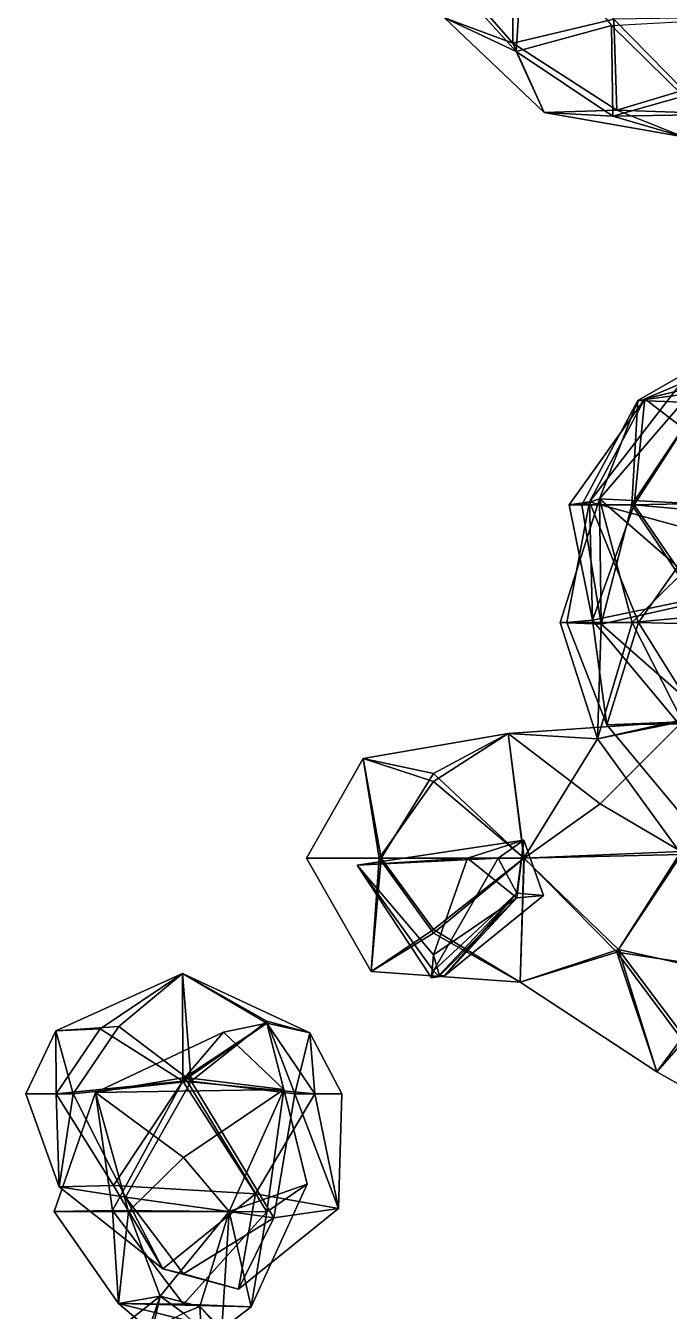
# Model space of a CAD drawing. Extents: x 290083 to 295691, y 4553739 to 4561622.
# Drawn here: x 293285.8 to 293383.1, y 4558678 to 4558872.5 of the extents above; entities that cross this region are included whole.
import ezdxf

# ---------------------------------------------------------------- set-up
doc = ezdxf.new("R2010")
doc.units = 0
doc.layers.add('Au_ppm_Pref_-_0_3', color=7, linetype='CONTINUOUS')

msp = doc.modelspace()

# ---------------------------------------------------------------- linework, layer by layer
at = {"layer": 'Au_ppm_Pref_-_0_3'}
for points in [[(293361.24, 4558888.89, 1727.63), (293359.9, 4558868.54, 1722.81), (293343.81, 4558886.37, 1723.29)], [(293344.55, 4558886.88, 1709.76), (293359.4, 4558869.83, 1710.55), (293359.52, 4558889.24, 1704.23)], [(293359.4, 4558869.83, 1710.55), (293374.66, 4558873.47, 1705.26), (293359.52, 4558889.24, 1704.23)], [(293361.24, 4558888.89, 1727.63), (293374.35, 4558872.49, 1727.12), (293359.9, 4558868.54, 1722.81)], [(293349.1, 4558873.67, 1716.79), (293359.4, 4558869.83, 1710.55), (293344.55, 4558886.88, 1709.76)], [(293343.81, 4558886.37, 1723.29), (293359.9, 4558868.54, 1722.81), (293349.1, 4558873.67, 1716.79)], [(293349.1, 4558873.67, 1716.79), (293359.9, 4558868.54, 1722.81), (293364.16, 4558859.32, 1716.46)], [(293349.1, 4558873.67, 1716.79), (293364.16, 4558859.32, 1716.46), (293359.4, 4558869.83, 1710.55)], [(293374.66, 4558873.47, 1705.26), (293359.4, 4558869.83, 1710.55), (293375.11, 4558859.67, 1711.42)], [(293396.96, 4558873.75, 1727.24), (293385.22, 4558861.82, 1725.56), (293374.35, 4558872.49, 1727.12)], [(293398.82, 4558873.79, 1705.32), (293374.66, 4558873.47, 1705.26), (293385.22, 4558862.72, 1707.67)], [(293375.11, 4558859.67, 1711.42), (293385.22, 4558862.72, 1707.67), (293374.66, 4558873.47, 1705.26)], [(293374.55, 4558858.75, 1721.56), (293359.9, 4558868.54, 1722.81), (293374.35, 4558872.49, 1727.12)], [(293374.35, 4558872.49, 1727.12), (293385.22, 4558861.82, 1725.56), (293374.55, 4558858.75, 1721.56)], [(293375.11, 4558859.67, 1711.42), (293359.4, 4558869.83, 1710.55), (293364.16, 4558859.32, 1716.46)], [(293364.16, 4558859.32, 1716.46), (293359.9, 4558868.54, 1722.81), (293374.55, 4558858.75, 1721.56)], [(293398.6, 4558859.18, 1721.94), (293374.55, 4558858.75, 1721.56), (293385.22, 4558861.82, 1725.56)], [(293375.11, 4558859.67, 1711.42), (293395.53, 4558858.99, 1711.29), (293385.22, 4558862.72, 1707.67)], [(293364.16, 4558859.32, 1716.46), (293385.19, 4558855.63, 1716.41), (293375.11, 4558859.67, 1711.42)], [(293364.16, 4558859.32, 1716.46), (293374.55, 4558858.75, 1721.56), (293385.19, 4558855.63, 1716.41)], [(293374.55, 4558858.75, 1721.56), (293398.6, 4558859.18, 1721.94), (293385.19, 4558855.63, 1716.41)], [(293385.19, 4558855.63, 1716.41), (293395.53, 4558858.99, 1711.29), (293375.11, 4558859.67, 1711.42)], [(293386.21, 4558816.82, 1894.05), (293378.31, 4558815.78, 1888.71), (293395.81, 4558825.8, 1888.55)], [(293395.81, 4558825.8, 1888.55), (293378.31, 4558815.78, 1888.71), (293387.66, 4558815.41, 1884.73)], [(293397.93, 4558820.42, 1865.91), (293385.22, 4558811.53, 1868.79), (293379.39, 4558816.01, 1864.95)], [(293379.39, 4558816.01, 1864.95), (293384.77, 4558818.3, 1859.03), (293397.93, 4558820.42, 1865.91)], [(293371.02, 4558800.45, 1859), (293384.77, 4558818.3, 1859.03), (293379.39, 4558816.01, 1864.95)], [(293371.02, 4558800.45, 1859), (293387.97, 4558795.79, 1855.78), (293384.77, 4558818.3, 1859.03)], [(293390.52, 4558800.01, 1898.08), (293372.5, 4558800.87, 1894.59), (293386.21, 4558816.82, 1894.05)], [(293386.21, 4558816.82, 1894.05), (293372.5, 4558800.87, 1894.59), (293378.31, 4558815.78, 1888.71)], [(293377.73, 4558800.01, 1868.48), (293367.91, 4558800.01, 1864.95), (293379.39, 4558816.01, 1864.95)], [(293367.91, 4558800.01, 1864.95), (293371.02, 4558800.45, 1859), (293379.39, 4558816.01, 1864.95)], [(293378.31, 4558815.78, 1888.71), (293372.5, 4558800.87, 1894.59), (293369.83, 4558800.01, 1888.71)], [(293378.31, 4558815.78, 1888.71), (293369.83, 4558800.01, 1888.71), (293377.41, 4558800.01, 1885.03)], [(293378.31, 4558815.78, 1888.71), (293377.41, 4558800.01, 1885.03), (293387.66, 4558815.41, 1884.73)], [(293387.66, 4558815.41, 1884.73), (293377.41, 4558800.01, 1885.03), (293395.76, 4558800.33, 1882.07)], [(293377.73, 4558800.01, 1868.48), (293379.39, 4558816.01, 1864.95), (293385.22, 4558811.53, 1868.79)], [(293377.73, 4558800.01, 1868.48), (293385.22, 4558811.53, 1868.79), (293397.84, 4558798.18, 1868.8)], [(293366.56, 4558782.19, 1894.64), (293372.5, 4558800.87, 1894.59), (293377.46, 4558782.19, 1898.3)], [(293372.77, 4558781.95, 1889.19), (293372.5, 4558800.87, 1894.59), (293366.56, 4558782.19, 1894.64)], [(293369.83, 4558800.01, 1888.71), (293372.5, 4558800.87, 1894.59), (293372.77, 4558781.95, 1889.19)], [(293377.46, 4558782.19, 1898.3), (293372.5, 4558800.87, 1894.59), (293385.22, 4558789.84, 1897.19)], [(293372.5, 4558800.87, 1894.59), (293390.52, 4558800.01, 1898.08), (293385.22, 4558789.84, 1897.19)], [(293371.02, 4558800.45, 1859), (293371.47, 4558782.53, 1865.1), (293367.57, 4558782.19, 1859.01)], [(293378.4, 4558782.19, 1855.79), (293371.02, 4558800.45, 1859), (293367.57, 4558782.19, 1859.01)], [(293371.02, 4558800.45, 1859), (293367.91, 4558800.01, 1864.95), (293371.47, 4558782.53, 1865.1)], [(293377.73, 4558800.01, 1868.48), (293371.47, 4558782.53, 1865.1), (293367.91, 4558800.01, 1864.95)], [(293369.83, 4558800.01, 1888.71), (293372.77, 4558781.95, 1889.19), (293377.41, 4558800.01, 1885.03)], [(293387.97, 4558795.79, 1855.78), (293371.02, 4558800.45, 1859), (293378.4, 4558782.19, 1855.79)], [(293377.73, 4558800.01, 1868.48), (293387.41, 4558785.88, 1868.63), (293371.47, 4558782.53, 1865.1)], [(293372.77, 4558781.95, 1889.19), (293387.27, 4558785.2, 1884.74), (293377.41, 4558800.01, 1885.03)], [(293377.41, 4558800.01, 1885.03), (293387.27, 4558785.2, 1884.74), (293395.76, 4558800.33, 1882.07)], [(293377.73, 4558800.01, 1868.48), (293397.84, 4558798.18, 1868.8), (293387.41, 4558785.88, 1868.63)], [(293387.97, 4558795.79, 1855.78), (293378.4, 4558782.19, 1855.79), (293397.8, 4558781.67, 1855.47)], [(293397.79, 4558784.09, 1898.13), (293377.46, 4558782.19, 1898.3), (293385.22, 4558789.84, 1897.19)], [(293384.49, 4558766.87, 1864.63), (293371.47, 4558782.53, 1865.1), (293387.41, 4558785.88, 1868.63)], [(293372.77, 4558781.95, 1889.19), (293388.33, 4558768.22, 1890.1), (293387.27, 4558785.2, 1884.74)], [(293397.79, 4558784.09, 1898.13), (293385.07, 4558767.21, 1901.36), (293377.46, 4558782.19, 1898.3)], [(293366.56, 4558782.19, 1894.64), (293377.46, 4558782.19, 1898.3), (293372.23, 4558764.61, 1894.58)], [(293372.77, 4558781.95, 1889.19), (293366.56, 4558782.19, 1894.64), (293372.23, 4558764.61, 1894.58)], [(293367.57, 4558782.19, 1859.01), (293371.47, 4558782.53, 1865.1), (293373.64, 4558766.73, 1859.66)], [(293367.57, 4558782.19, 1859.01), (293373.64, 4558766.73, 1859.66), (293378.4, 4558782.19, 1855.79)], [(293371.47, 4558782.53, 1865.1), (293384.49, 4558766.87, 1864.63), (293373.64, 4558766.73, 1859.66)], [(293377.46, 4558782.19, 1898.3), (293385.07, 4558767.21, 1901.36), (293372.23, 4558764.61, 1894.58)], [(293372.23, 4558764.61, 1894.58), (293388.33, 4558768.22, 1890.1), (293372.77, 4558781.95, 1889.19)], [(293373.64, 4558766.73, 1859.66), (293387.75, 4558767.26, 1855.22), (293378.4, 4558782.19, 1855.79)], [(293397.8, 4558781.67, 1855.47), (293378.4, 4558782.19, 1855.79), (293387.75, 4558767.26, 1855.22)], [(293384.9, 4558747.1, 1894.69), (293388.33, 4558768.22, 1890.1), (293372.23, 4558764.61, 1894.58)], [(293358.71, 4558765.41, 1900.48), (293372.23, 4558764.61, 1894.58), (293385.07, 4558767.21, 1901.36)], [(293385.07, 4558767.21, 1901.36), (293372.62, 4558754.77, 1903.32), (293358.71, 4558765.41, 1900.48)], [(293372.62, 4558754.77, 1903.32), (293385.07, 4558767.21, 1901.36), (293384.87, 4558747.56, 1904.85)], [(293373.64, 4558766.73, 1859.66), (293388.84, 4558748.39, 1859.01), (293387.75, 4558767.26, 1855.22)], [(293373.64, 4558766.73, 1859.66), (293384.49, 4558766.87, 1864.63), (293388.84, 4558748.39, 1859.01)], [(293336.78, 4558761.61, 1900.58), (293358.71, 4558765.41, 1900.48), (293347.42, 4558758.12, 1904.44)], [(293347.42, 4558759.35, 1896.32), (293358.71, 4558765.41, 1900.48), (293336.78, 4558761.61, 1900.58)], [(293361.05, 4558746.56, 1896.77), (293358.71, 4558765.41, 1900.48), (293347.42, 4558759.35, 1896.32)], [(293347.42, 4558758.12, 1904.44), (293358.71, 4558765.41, 1900.48), (293361.1, 4558746.56, 1904.17)], [(293372.23, 4558764.61, 1894.58), (293358.71, 4558765.41, 1900.48), (293361.05, 4558746.56, 1896.77)], [(293361.1, 4558746.56, 1904.17), (293358.71, 4558765.41, 1900.48), (293372.62, 4558754.77, 1903.32)], [(293372.23, 4558764.61, 1894.58), (293361.05, 4558746.56, 1896.77), (293384.9, 4558747.1, 1894.69)], [(293328.22, 4558746.56, 1900.58), (293336.78, 4558761.61, 1900.58), (293339.22, 4558746.56, 1904.45)], [(293336.78, 4558761.61, 1900.58), (293328.22, 4558746.56, 1900.58), (293339.49, 4558746.56, 1896.85)], [(293347.42, 4558759.35, 1896.32), (293336.78, 4558761.61, 1900.58), (293339.49, 4558746.56, 1896.85)], [(293336.78, 4558761.61, 1900.58), (293347.42, 4558758.12, 1904.44), (293339.22, 4558746.56, 1904.45)], [(293361.1, 4558746.56, 1904.17), (293339.22, 4558746.56, 1904.45), (293347.42, 4558758.12, 1904.44)], [(293361.05, 4558746.56, 1896.77), (293347.42, 4558759.35, 1896.32), (293339.49, 4558746.56, 1896.85)], [(293372.62, 4558754.77, 1903.32), (293384.87, 4558747.56, 1904.85), (293361.1, 4558746.56, 1904.17)], [(293335.85, 4558745.47, 1775.86), (293361.07, 4558749.25, 1775.87), (293357.18, 4558746.56, 1777.2)], [(293361.07, 4558749.25, 1775.87), (293335.85, 4558745.47, 1775.86), (293352.57, 4558746.56, 1772.35)], [(293361.07, 4558749.25, 1775.87), (293352.57, 4558746.56, 1772.35), (293360.02, 4558740.54, 1773.85)], [(293361.07, 4558749.25, 1775.87), (293360.02, 4558741.24, 1777.63), (293357.18, 4558746.56, 1777.2)], [(293361.07, 4558749.25, 1775.87), (293364.03, 4558740.88, 1775.86), (293360.02, 4558741.24, 1777.63)], [(293364.03, 4558740.88, 1775.86), (293361.07, 4558749.25, 1775.87), (293360.02, 4558740.54, 1773.85)], [(293337.97, 4558729.39, 1900.58), (293328.22, 4558746.56, 1900.58), (293339.22, 4558746.56, 1904.45)], [(293328.22, 4558746.56, 1900.58), (293337.97, 4558729.39, 1900.58), (293339.49, 4558746.56, 1896.85)], [(293335.85, 4558745.47, 1775.86), (293357.18, 4558746.56, 1777.2), (293347.42, 4558729.49, 1776.11)], [(293347.42, 4558731.94, 1774.79), (293352.57, 4558746.56, 1772.35), (293335.85, 4558745.47, 1775.86)], [(293337.97, 4558729.39, 1900.58), (293339.22, 4558746.56, 1904.45), (293347.42, 4558735.22, 1904.36)], [(293337.97, 4558729.39, 1900.58), (293347.42, 4558735.76, 1896.98), (293339.49, 4558746.56, 1896.85)], [(293347.42, 4558735.22, 1904.36), (293339.22, 4558746.56, 1904.45), (293361.1, 4558746.56, 1904.17)], [(293361.05, 4558746.56, 1896.77), (293339.49, 4558746.56, 1896.85), (293347.42, 4558735.76, 1896.98)], [(293361.05, 4558746.56, 1896.77), (293347.42, 4558735.76, 1896.98), (293360.51, 4558727.79, 1900.6)], [(293361.1, 4558746.56, 1904.17), (293360.51, 4558727.79, 1900.6), (293347.42, 4558735.22, 1904.36)], [(293360.02, 4558741.24, 1777.63), (293347.42, 4558729.49, 1776.11), (293357.18, 4558746.56, 1777.2)], [(293360.02, 4558740.54, 1773.85), (293352.57, 4558746.56, 1772.35), (293347.42, 4558731.94, 1774.79)], [(293361.05, 4558746.56, 1896.77), (293360.51, 4558727.79, 1900.6), (293375.39, 4558732.75, 1897.29)], [(293375.11, 4558732.34, 1904.15), (293360.51, 4558727.79, 1900.6), (293361.1, 4558746.56, 1904.17)], [(293361.05, 4558746.56, 1896.77), (293375.39, 4558732.75, 1897.29), (293384.9, 4558747.1, 1894.69)], [(293384.87, 4558747.56, 1904.85), (293375.11, 4558732.34, 1904.15), (293361.1, 4558746.56, 1904.17)], [(293375.11, 4558732.34, 1904.15), (293384.87, 4558747.56, 1904.85), (293396.23, 4558729.08, 1906.75)], [(293397.33, 4558727.83, 1895.89), (293384.9, 4558747.1, 1894.69), (293375.39, 4558732.75, 1897.29)], [(293335.85, 4558745.47, 1775.86), (293347.42, 4558729.49, 1776.11), (293347.13, 4558728.43, 1775.85)], [(293335.85, 4558745.47, 1775.86), (293347.13, 4558728.43, 1775.85), (293347.42, 4558731.94, 1774.79)], [(293360.02, 4558741.24, 1777.63), (293348.18, 4558728.74, 1776.22), (293347.42, 4558729.49, 1776.11)], [(293360.02, 4558741.24, 1777.63), (293349.09, 4558728.74, 1775.86), (293348.18, 4558728.74, 1776.22)], [(293360.02, 4558741.24, 1777.63), (293364.03, 4558740.88, 1775.86), (293349.09, 4558728.74, 1775.86)], [(293360.02, 4558740.54, 1773.85), (293349.09, 4558728.74, 1775.86), (293364.03, 4558740.88, 1775.86)], [(293360.02, 4558740.54, 1773.85), (293347.42, 4558731.94, 1774.79), (293348.32, 4558728.74, 1775.43)], [(293360.02, 4558740.54, 1773.85), (293348.32, 4558728.74, 1775.43), (293349.09, 4558728.74, 1775.86)], [(293337.97, 4558729.39, 1900.58), (293360.51, 4558727.79, 1900.6), (293347.42, 4558735.76, 1896.98)], [(293347.42, 4558735.22, 1904.36), (293360.51, 4558727.79, 1900.6), (293337.97, 4558729.39, 1900.58)], [(293347.42, 4558731.94, 1774.79), (293347.13, 4558728.43, 1775.85), (293348.32, 4558728.74, 1775.43)], [(293381.18, 4558714.25, 1900.58), (293375.39, 4558732.75, 1897.29), (293360.51, 4558727.79, 1900.6)], [(293375.11, 4558732.34, 1904.15), (293381.18, 4558714.25, 1900.58), (293360.51, 4558727.79, 1900.6)], [(293381.18, 4558714.25, 1900.58), (293375.11, 4558732.34, 1904.15), (293385.22, 4558718.8, 1903.9)], [(293385.22, 4558718.8, 1903.9), (293375.11, 4558732.34, 1904.15), (293396.23, 4558729.08, 1906.75)], [(293397.33, 4558727.83, 1895.89), (293375.39, 4558732.75, 1897.29), (293385.22, 4558719.66, 1897.56)], [(293385.22, 4558719.66, 1897.56), (293375.39, 4558732.75, 1897.29), (293381.18, 4558714.25, 1900.58)], [(293290.29, 4558720.45, 1876.83), (293309.47, 4558729.12, 1876.84), (293299.82, 4558721.07, 1881.53)], [(293297.02, 4558720.72, 1873.56), (293309.47, 4558729.12, 1876.84), (293290.29, 4558720.45, 1876.83)], [(293309.54, 4558712.84, 1871.87), (293309.47, 4558729.12, 1876.84), (293297.02, 4558720.72, 1873.56)], [(293310.8, 4558712.83, 1884.16), (293299.82, 4558721.07, 1881.53), (293309.47, 4558729.12, 1876.84)], [(293310.8, 4558712.83, 1884.16), (293309.47, 4558729.12, 1876.84), (293322.22, 4558721.91, 1880.49)], [(293322.22, 4558721.91, 1880.49), (293309.47, 4558729.12, 1876.84), (293328.72, 4558720.12, 1876.83)], [(293309.54, 4558712.84, 1871.87), (293322.22, 4558721.57, 1873.28), (293309.47, 4558729.12, 1876.84)], [(293322.22, 4558721.57, 1873.28), (293328.72, 4558720.12, 1876.83), (293309.47, 4558729.12, 1876.84)], [(293348.18, 4558728.74, 1776.22), (293347.13, 4558728.43, 1775.85), (293347.42, 4558729.49, 1776.11)], [(293349.09, 4558728.74, 1775.86), (293347.13, 4558728.43, 1775.85), (293348.18, 4558728.74, 1776.22)], [(293349.09, 4558728.74, 1775.86), (293348.32, 4558728.74, 1775.43), (293347.13, 4558728.43, 1775.85)], [(293322.22, 4558721.57, 1873.28), (293309.54, 4558712.84, 1871.87), (293329.45, 4558710.92, 1873.42)], [(293324.77, 4558711.58, 1828.68), (293309.82, 4558713.38, 1835.78), (293322.22, 4558721.61, 1832.87)], [(293322.22, 4558721.61, 1832.87), (293309.82, 4558713.38, 1835.78), (293315.64, 4558720.22, 1829.31)], [(293326.45, 4558710.92, 1881.7), (293310.8, 4558712.83, 1884.16), (293322.22, 4558721.91, 1880.49)], [(293322.22, 4558721.61, 1832.87), (293315.64, 4558720.22, 1829.31), (293324.77, 4558711.58, 1828.68)], [(293326.45, 4558710.92, 1881.7), (293322.22, 4558721.91, 1880.49), (293328.72, 4558720.12, 1876.83)], [(293328.72, 4558720.12, 1876.83), (293322.22, 4558721.57, 1873.28), (293329.45, 4558710.92, 1873.42)], [(293285.76, 4558710.92, 1876.83), (293290.29, 4558720.45, 1876.83), (293292.92, 4558710.92, 1881.49)], [(293290.29, 4558720.45, 1876.83), (293285.76, 4558710.92, 1876.83), (293290.37, 4558710.92, 1873.69)], [(293290.29, 4558720.45, 1876.83), (293299.82, 4558721.07, 1881.53), (293292.92, 4558710.92, 1881.49)], [(293290.29, 4558720.45, 1876.83), (293290.37, 4558710.92, 1873.69), (293297.02, 4558720.72, 1873.56)], [(293309.54, 4558712.84, 1871.87), (293297.02, 4558720.72, 1873.56), (293290.37, 4558710.92, 1873.69)], [(293292.92, 4558710.92, 1881.49), (293299.82, 4558721.07, 1881.53), (293310.8, 4558712.83, 1884.16)], [(293309.82, 4558713.38, 1835.78), (293296.29, 4558711.09, 1829.25), (293315.64, 4558720.22, 1829.31)], [(293324.77, 4558711.58, 1828.68), (293315.64, 4558720.22, 1829.31), (293296.29, 4558711.09, 1829.25)], [(293326.45, 4558710.92, 1881.7), (293328.72, 4558720.12, 1876.83), (293333.56, 4558710.92, 1876.83)], [(293333.56, 4558710.92, 1876.83), (293328.72, 4558720.12, 1876.83), (293329.45, 4558710.92, 1873.42)], [(293381.18, 4558714.25, 1900.58), (293393.85, 4558707.09, 1900.02), (293385.22, 4558719.66, 1897.56)], [(293385.22, 4558718.8, 1903.9), (293393.85, 4558707.09, 1900.02), (293381.18, 4558714.25, 1900.58)], [(293298.9, 4558693.24, 1835.22), (293296.29, 4558711.09, 1829.25), (293309.82, 4558713.38, 1835.78)], [(293309.82, 4558713.38, 1835.78), (293322.24, 4558693.04, 1835.24), (293298.9, 4558693.24, 1835.22)], [(293322.24, 4558693.04, 1835.24), (293309.82, 4558713.38, 1835.78), (293324.77, 4558711.58, 1828.68)], [(293309.54, 4558712.84, 1871.87), (293290.37, 4558710.92, 1873.69), (293299.01, 4558697.02, 1873.13)], [(293300.86, 4558695.27, 1882.2), (293292.92, 4558710.92, 1881.49), (293310.8, 4558712.83, 1884.16)], [(293309.62, 4558701.25, 1826.6), (293324.77, 4558711.58, 1828.68), (293296.29, 4558711.09, 1829.25)], [(293320.48, 4558695.8, 1872.61), (293309.54, 4558712.84, 1871.87), (293299.01, 4558697.02, 1873.13)], [(293310.8, 4558712.83, 1884.16), (293323.28, 4558692.17, 1882.98), (293300.86, 4558695.27, 1882.2)], [(293320.48, 4558695.8, 1872.61), (293329.45, 4558710.92, 1873.42), (293309.54, 4558712.84, 1871.87)], [(293316.5, 4558693.1, 1826.07), (293324.77, 4558711.58, 1828.68), (293309.62, 4558701.25, 1826.6)], [(293326.45, 4558710.92, 1881.7), (293323.28, 4558692.17, 1882.98), (293310.8, 4558712.83, 1884.16)], [(293324.77, 4558711.58, 1828.68), (293316.5, 4558693.1, 1826.07), (293328.29, 4558697.24, 1829.31)], [(293328.29, 4558697.24, 1829.31), (293322.24, 4558693.04, 1835.24), (293324.77, 4558711.58, 1828.68)], [(293290.81, 4558696.84, 1876.83), (293285.76, 4558710.92, 1876.83), (293292.92, 4558710.92, 1881.49)], [(293285.76, 4558710.92, 1876.83), (293290.81, 4558696.84, 1876.83), (293290.37, 4558710.92, 1873.69)], [(293298.9, 4558693.24, 1835.22), (293290.04, 4558693.1, 1829.31), (293296.29, 4558711.09, 1829.25)], [(293290.04, 4558693.1, 1829.31), (293301.28, 4558693.1, 1825.38), (293296.29, 4558711.09, 1829.25)], [(293299.01, 4558697.02, 1873.13), (293290.37, 4558710.92, 1873.69), (293290.81, 4558696.84, 1876.83)], [(293300.86, 4558695.27, 1882.2), (293290.81, 4558696.84, 1876.83), (293292.92, 4558710.92, 1881.49)], [(293301.28, 4558693.1, 1825.38), (293309.62, 4558701.25, 1826.6), (293296.29, 4558711.09, 1829.25)], [(293320.48, 4558695.8, 1872.61), (293333.04, 4558693.55, 1877.25), (293329.45, 4558710.92, 1873.42)], [(293333.04, 4558693.55, 1877.25), (293323.28, 4558692.17, 1882.98), (293326.45, 4558710.92, 1881.7)], [(293333.04, 4558693.55, 1877.25), (293326.45, 4558710.92, 1881.7), (293333.56, 4558710.92, 1876.83)], [(293333.04, 4558693.55, 1877.25), (293333.56, 4558710.92, 1876.83), (293329.45, 4558710.92, 1873.42)], [(293316.5, 4558693.1, 1826.07), (293309.62, 4558701.25, 1826.6), (293301.28, 4558693.1, 1825.38)], [(293290.81, 4558696.84, 1876.83), (293306.51, 4558684.44, 1875.4), (293299.01, 4558697.02, 1873.13)], [(293300.86, 4558695.27, 1882.2), (293306.51, 4558684.44, 1875.4), (293290.81, 4558696.84, 1876.83)], [(293320.48, 4558695.8, 1872.61), (293299.01, 4558697.02, 1873.13), (293306.51, 4558684.44, 1875.4)], [(293316.5, 4558693.1, 1826.07), (293319.83, 4558678.66, 1829.31), (293328.29, 4558697.24, 1829.31)], [(293319.83, 4558678.66, 1829.31), (293322.24, 4558693.04, 1835.24), (293328.29, 4558697.24, 1829.31)], [(293300.86, 4558695.27, 1882.2), (293323.28, 4558692.17, 1882.98), (293309.62, 4558683.67, 1879.97)], [(293300.86, 4558695.27, 1882.2), (293309.62, 4558683.67, 1879.97), (293306.51, 4558684.44, 1875.4)], [(293320.48, 4558695.8, 1872.61), (293306.51, 4558684.44, 1875.4), (293317.93, 4558681.36, 1876.83)], [(293320.48, 4558695.8, 1872.61), (293317.93, 4558681.36, 1876.83), (293333.04, 4558693.55, 1877.25)], [(293298.9, 4558693.24, 1835.22), (293299.77, 4558679.17, 1829.31), (293290.04, 4558693.1, 1829.31)], [(293290.04, 4558693.1, 1829.31), (293299.77, 4558679.17, 1829.31), (293301.28, 4558693.1, 1825.38)], [(293298.9, 4558693.24, 1835.22), (293322.24, 4558693.04, 1835.24), (293309.62, 4558679.1, 1833.98)], [(293298.9, 4558693.24, 1835.22), (293309.62, 4558679.1, 1833.98), (293299.77, 4558679.17, 1829.31)], [(293299.77, 4558679.17, 1829.31), (293306.07, 4558680.31, 1823.37), (293301.28, 4558693.1, 1825.38)], [(293316.5, 4558693.1, 1826.07), (293301.28, 4558693.1, 1825.38), (293306.07, 4558680.31, 1823.37)], [(293316.5, 4558693.1, 1826.07), (293306.07, 4558680.31, 1823.37), (293312.07, 4558678.75, 1823.37)], [(293309.62, 4558679.1, 1833.98), (293322.24, 4558693.04, 1835.24), (293319.83, 4558678.66, 1829.31)], [(293309.62, 4558683.67, 1879.97), (293323.28, 4558692.17, 1882.98), (293317.93, 4558681.36, 1876.83)], [(293316.5, 4558693.1, 1826.07), (293312.07, 4558678.75, 1823.37), (293315.43, 4558675.29, 1826.11)], [(293316.5, 4558693.1, 1826.07), (293315.43, 4558675.29, 1826.11), (293319.83, 4558678.66, 1829.31)], [(293317.93, 4558681.36, 1876.83), (293323.28, 4558692.17, 1882.98), (293333.04, 4558693.55, 1877.25)], [(293309.62, 4558683.67, 1879.97), (293317.93, 4558681.36, 1876.83), (293306.51, 4558684.44, 1875.4)], [(293306.07, 4558680.31, 1823.37), (293304.35, 4558675.29, 1825.85), (293299.74, 4558675.29, 1823.37)], [(293306.07, 4558680.31, 1823.37), (293299.74, 4558675.29, 1823.37), (293304.95, 4558675.29, 1821.17)], [(293299.77, 4558679.17, 1829.31), (293304.35, 4558675.29, 1825.85), (293306.07, 4558680.31, 1823.37)], [(293306.07, 4558680.31, 1823.37), (293304.95, 4558675.29, 1821.17), (293309.62, 4558677.75, 1822.55)], [(293312.07, 4558678.75, 1823.37), (293306.07, 4558680.31, 1823.37), (293309.62, 4558677.75, 1822.55)], [(293309.62, 4558679.1, 1833.98), (293319.83, 4558678.66, 1829.31), (293299.77, 4558679.17, 1829.31)], [(293299.77, 4558679.17, 1829.31), (293319.83, 4558678.66, 1829.31), (293315.43, 4558675.29, 1826.11)], [(293299.77, 4558679.17, 1829.31), (293315.43, 4558675.29, 1826.11), (293304.35, 4558675.29, 1825.85)], [(293312.07, 4558678.75, 1823.37), (293309.62, 4558677.75, 1822.55), (293312.27, 4558675.29, 1822.12)], [(293312.07, 4558678.75, 1823.37), (293315.09, 4558675.29, 1823.37), (293315.43, 4558675.29, 1826.11)], [(293312.07, 4558678.75, 1823.37), (293312.27, 4558675.29, 1822.12), (293315.09, 4558675.29, 1823.37)]]:
    msp.add_3dface(points, dxfattribs=at)

doc.saveas('drawing.dxf')
